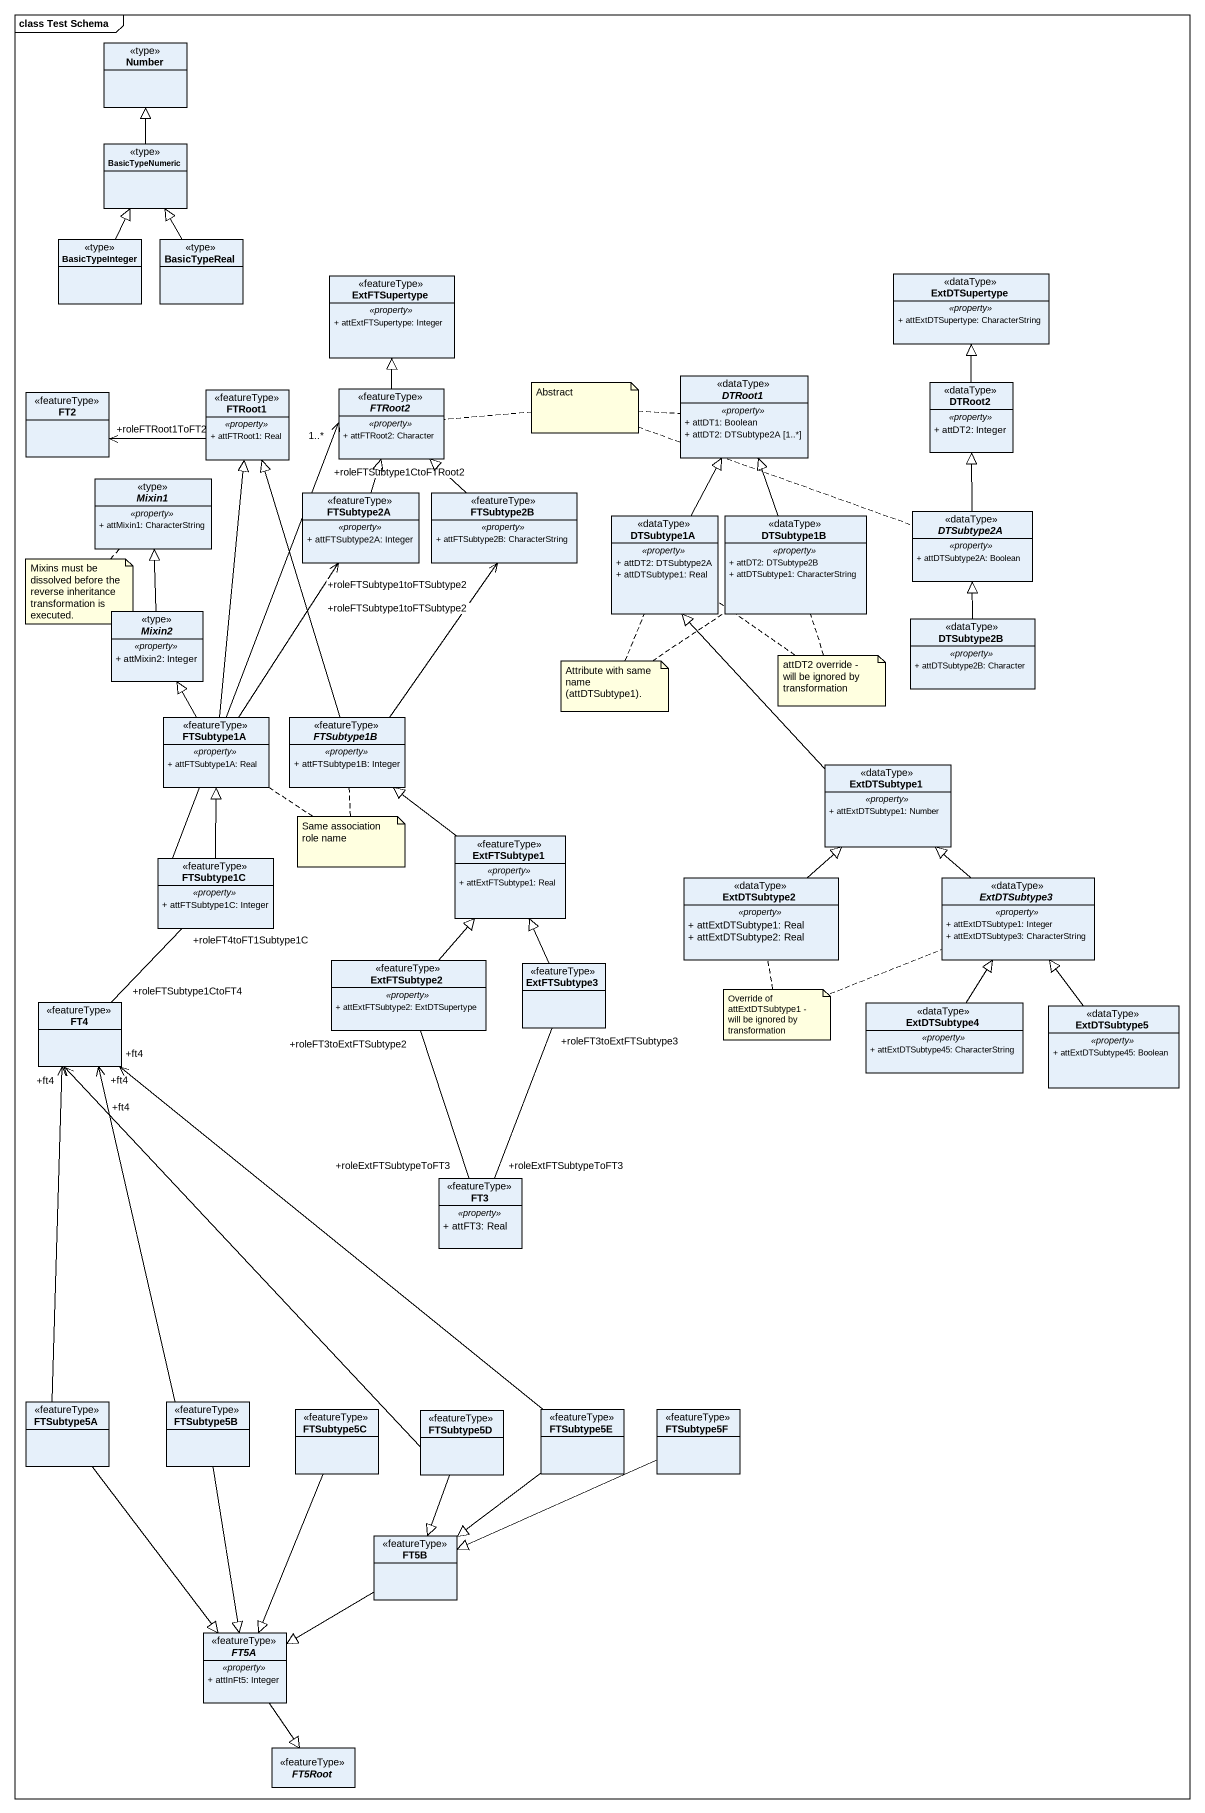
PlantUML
@startuml
mainframe class Test Schema
hide circle
hide empty members
skinparam classAttributeIconSize 0
class Number <<type>>
class BasicTypeNumeric <<type>>
class BasicTypeInteger <<type>>
class BasicTypeReal <<type>>
class ExtFTSupertype <<featureType>> {
  .. <<property>> ..
  + attExtFTSupertype: Integer
}
class ExtDTSupertype <<dataType>> {
  .. <<property>> ..
  + attExtDTSupertype: CharacterString
}
class FT2 <<featureType>>
class FTRoot1 <<featureType>> {
  .. <<property>> ..
  + attFTRoot1: Real
}
abstract class FTRoot2 <<featureType>> {
  .. <<property>> ..
  + attFTRoot2: Character
}
abstract class DTRoot1 <<dataType>> {
  .. <<property>> ..
  + attDT1: Boolean
  + attDT2: DTSubtype2A [1..*]
}
class DTRoot2 <<dataType>> {
  .. <<property>> ..
  + attDT2: Integer
}
abstract class Mixin1 <<type>> {
  .. <<property>> ..
  + attMixin1: CharacterString
}
class FTSubtype2A <<featureType>> {
  .. <<property>> ..
  + attFTSubtype2A: Integer
}
class FTSubtype2B <<featureType>> {
  .. <<property>> ..
  + attFTSubtype2B: CharacterString
}
class DTSubtype1A <<dataType>> {
  .. <<property>> ..
  + attDT2: DTSubtype2A
  + attDTSubtype1: Real
}
class DTSubtype1B <<dataType>> {
  .. <<property>> ..
  + attDT2: DTSubtype2B
  + attDTSubtype1: CharacterString
}
abstract class DTSubtype2A <<dataType>> {
  .. <<property>> ..
  + attDTSubtype2A: Boolean
}
abstract class Mixin2 <<type>> {
  .. <<property>> ..
  + attMixin2: Integer
}
class DTSubtype2B <<dataType>> {
  .. <<property>> ..
  + attDTSubtype2B: Character
}
class FTSubtype1A <<featureType>> {
  .. <<property>> ..
  + attFTSubtype1A: Real
}
abstract class FTSubtype1B <<featureType>> {
  .. <<property>> ..
  + attFTSubtype1B: Integer
}
class ExtDTSubtype1 <<dataType>> {
  .. <<property>> ..
  + attExtDTSubtype1: Number
}
class FTSubtype1C <<featureType>> {
  .. <<property>> ..
  + attFTSubtype1C: Integer
}
class ExtFTSubtype1 <<featureType>> {
  .. <<property>> ..
  + attExtFTSubtype1: Real
}
class ExtDTSubtype2 <<dataType>> {
  .. <<property>> ..
  + attExtDTSubtype1: Real
  + attExtDTSubtype2: Real
}
abstract class ExtDTSubtype3 <<dataType>> {
  .. <<property>> ..
  + attExtDTSubtype1: Integer
  + attExtDTSubtype3: CharacterString
}
class ExtFTSubtype2 <<featureType>> {
  .. <<property>> ..
  + attExtFTSubtype2: ExtDTSupertype
}
class ExtFTSubtype3 <<featureType>>
class FT4 <<featureType>>
class ExtDTSubtype4 <<dataType>> {
  .. <<property>> ..
  + attExtDTSubtype45: CharacterString
}
class ExtDTSubtype5 <<dataType>> {
  .. <<property>> ..
  + attExtDTSubtype45: Boolean
}
class FT3 <<featureType>> {
  .. <<property>> ..
  + attFT3: Real
}
class FTSubtype5A <<featureType>>
class FTSubtype5B <<featureType>>
class FTSubtype5C <<featureType>>
class FTSubtype5E <<featureType>>
class FTSubtype5F <<featureType>>
class FTSubtype5D <<featureType>>
class FT5B <<featureType>>
abstract class FT5A <<featureType>> {
  .. <<property>> ..
  + attInFt5: Integer
}
abstract class FT5Root <<featureType>>
BasicTypeNumeric -up-|> Number
BasicTypeInteger -up-|> BasicTypeNumeric
BasicTypeReal -up-|> BasicTypeNumeric
FTRoot1 -left-> "+roleFTRoot1ToFT2" FT2
FTRoot2 -up-|> ExtFTSupertype
DTRoot2 -up-|> ExtDTSupertype
FTSubtype2A -up-|> FTRoot2
FTSubtype2B -up-|> FTRoot2
DTSubtype1A -up-|> DTRoot1
DTSubtype1B -up-|> DTRoot1
DTSubtype2A -up-|> DTRoot2
Mixin2 -up-|> Mixin1
DTSubtype2B -up-|> DTSubtype2A
FTSubtype1A -up-|> FTRoot1
FTSubtype1A -up-> "+roleFTSubtype1toFTSubtype2" FTSubtype2A
FTSubtype1A -up-|> Mixin2
FTSubtype1B -up-|> FTRoot1
FTSubtype1B -up-> "+roleFTSubtype1toFTSubtype2" FTSubtype2B
ExtDTSubtype1 -up-|> DTSubtype1A
FTSubtype1C -up-> "+roleFTSubtype1CtoFTRoot2\n1..*" FTRoot2
FTSubtype1C -up-|> FTSubtype1A
FTSubtype1C "+roleFT4toFT1Subtype1C" -- "+roleFTSubtype1CtoFT4" FT4
ExtFTSubtype1 -up-|> FTSubtype1B
ExtDTSubtype2 -up-|> ExtDTSubtype1
ExtDTSubtype3 -up-|> ExtDTSubtype1
ExtFTSubtype2 -up-|> ExtFTSubtype1
ExtFTSubtype2 "+roleFT3toExtFTSubtype2" -- "+roleExtFTSubtypeToFT3" FT3
ExtFTSubtype3 -up-|> ExtFTSubtype1
ExtFTSubtype3 "+roleFT3toExtFTSubtype3" -- "+roleExtFTSubtypeToFT3" FT3
ExtDTSubtype4 -up-|> ExtDTSubtype3
ExtDTSubtype5 -up-|> ExtDTSubtype3
FTSubtype5A -up-> "+ft4" FT4
FTSubtype5A --|> FT5A
FTSubtype5B -up-> "+ft4" FT4
FTSubtype5B --|> FT5A
FTSubtype5C --|> FT5A
FTSubtype5E -up-> "+ft4" FT4
FTSubtype5E --|> FT5B
FTSubtype5F -left-|> FT5B
FTSubtype5D -up-> "+ft4" FT4
FTSubtype5D --|> FT5B
FT5B -left-|> FT5A
FT5A --|> FT5Root
note as N1
  Abstract
end note
N1 .. DTSubtype2A
N1 .. DTRoot1
N1 .. FTRoot2
note bottom of Mixin1 : Mixins must be dissolved before the reverse inheritance transformation is executed.
note as N3
  attDT2 override - will be ignored by transformation
end note
N3 .. DTSubtype1B
N3 .. DTSubtype1A
note as N4
  Attribute with same name (attDTSubtype1).
end note
N4 .. DTSubtype1B
N4 .. DTSubtype1A
note as N5
  Same association role name
end note
N5 .. FTSubtype1B
N5 .. FTSubtype1A
note as N6
  Override of attExtDTSubtype1 - will be ignored by transformation
end note
N6 .. ExtDTSubtype2
N6 .. ExtDTSubtype3
@enduml
